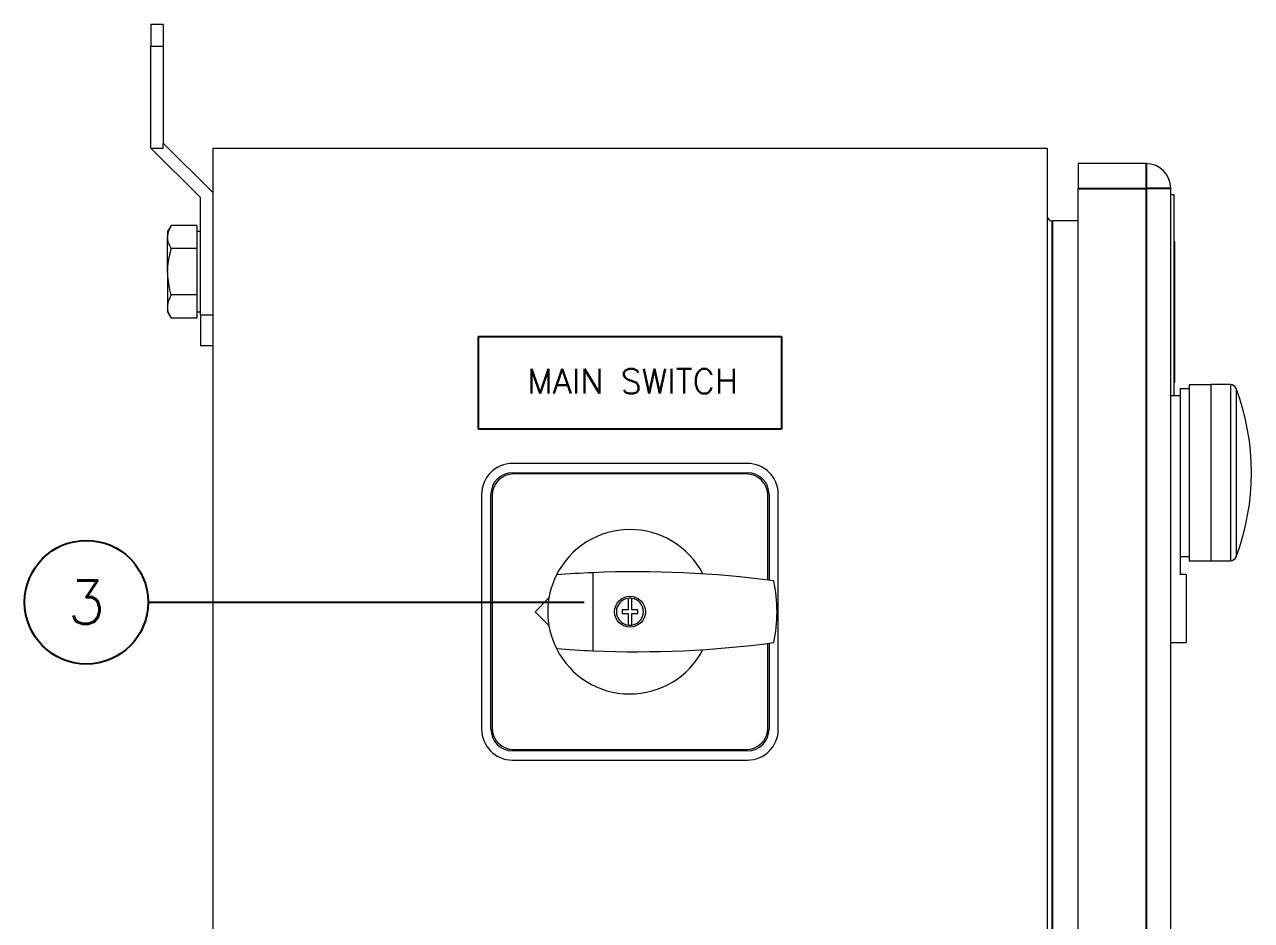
# Model space of a CAD drawing. Extents: x 4137 to 28680, y 2446 to 6814.
# Drawn here: x 14518.8 to 14768.9, y 3251.9 to 3434.5 of the extents above; entities that cross this region are included whole.
import ezdxf
from ezdxf.enums import TextEntityAlignment as Align

# ---------------------------------------------------------------- set-up
doc = ezdxf.new("R2010")
doc.units = 0
doc.header["$LTSCALE"] = 0.5
doc.layers.get('0').update_dxf_attribs({"linetype": 'CONTINUOUS'})
doc.layers.add('DIM', color=5, linetype='CONTINUOUS')
doc.layers.add('VOL', color=2, linetype='CONTINUOUS')
doc.styles.get("Standard").update_dxf_attribs({"font": 'simplex.shx'})

msp = doc.modelspace()

# ---------------------------------------------------------------- linework, layer by layer
at = {"color": 7, "linetype": 'Continuous', "lineweight": 15}
for p, q in [((14547.1, 3434.49), (14544.58, 3434.49)), ((14544.58, 3434.49), (14544.58, 3430.07)), ((14547.1, 3434.49), (14544.58, 3434.49)), ((14544.58, 3434.49), (14544.58, 3430.07)), ((14547.1, 3434.49), (14547.1, 3430.07)), ((14547.1, 3434.49), (14547.1, 3430.07)), ((14544.58, 3430.07), (14547.1, 3430.07)), ((14544.58, 3409.29), (14544.58, 3430.07)), ((14544.58, 3430.07), (14547.1, 3430.07)), ((14544.58, 3409.29), (14544.58, 3430.07)), ((14547.1, 3430.07), (14547.1, 3410.34)), ((14547.1, 3430.07), (14547.1, 3410.34)), ((14554.66, 3399.21), (14544.58, 3409.29)), ((14544.58, 3409.29), (14547.1, 3409.29)), ((14554.66, 3399.21), (14544.58, 3409.29)), ((14544.58, 3409.29), (14547.1, 3409.29)), ((14547.1, 3409.29), (14547.1, 3410.34)), ((14547.1, 3410.34), (14557.18, 3400.26)), ((14547.1, 3409.29), (14547.1, 3410.34)), ((14547.1, 3410.34), (14557.18, 3400.26)), ((14557.18, 3409.29), (14727.28, 3409.29)), ((14557.18, 3409.29), (14557.18, 3031.29)), ((14557.18, 3409.29), (14727.28, 3409.29)), ((14557.18, 3409.29), (14557.18, 3031.29)), ((14727.28, 3409.29), (14727.28, 3031.29)), ((14727.28, 3409.29), (14727.28, 3031.29)), ((14733.58, 3406.14), (14733.58, 3401.1)), ((14747.44, 3406.14), (14733.58, 3406.14)), ((14733.58, 3406.14), (14733.58, 3401.1)), ((14747.44, 3406.14), (14733.58, 3406.14)), ((14554.66, 3375.27), (14554.66, 3399.21)), ((14554.66, 3375.27), (14554.66, 3399.21)), ((14733.58, 3039.48), (14733.58, 3401.1)), ((14733.58, 3039.48), (14733.58, 3401.1)), ((14752.48, 3039.48), (14752.48, 3401.1)), ((14752.48, 3039.48), (14752.48, 3401.1)), ((14752.48, 3399.84), (14753.11, 3399.84)), ((14752.48, 3399.84), (14753.11, 3399.84)), ((14753.11, 3399.84), (14753.11, 3358.89)), ((14753.11, 3399.84), (14753.11, 3358.89)), ((14733.58, 3394.49), (14728.29, 3394.49)), ((14733.58, 3394.49), (14728.29, 3394.49)), ((14548.72, 3393.55), (14547.98, 3392.28)), ((14548.72, 3393.55), (14547.98, 3392.28)), ((14547.98, 3392.28), (14547.98, 3391.19)), ((14547.98, 3392.28), (14547.98, 3391.19)), ((14553.91, 3393.55), (14548.72, 3393.55)), ((14553.91, 3393.55), (14548.72, 3393.55)), ((14553.91, 3393.55), (14553.91, 3391.19)), ((14553.91, 3393.55), (14553.91, 3391.19)), ((14554.66, 3392.28), (14553.91, 3392.28)), ((14554.66, 3392.28), (14553.91, 3392.28)), ((14547.98, 3384.09), (14547.98, 3391.19)), ((14547.98, 3384.09), (14547.98, 3391.19)), ((14553.91, 3391.19), (14553.91, 3388.82)), ((14553.91, 3391.19), (14553.91, 3388.82)), ((14753.24, 3390.27), (14753.11, 3390.27)), ((14753.24, 3390.27), (14753.11, 3390.27)), ((14753.24, 3390.27), (14753.24, 3361.54)), ((14753.24, 3390.27), (14753.24, 3361.54)), ((14553.91, 3388.82), (14548.72, 3388.82)), ((14553.91, 3388.82), (14548.72, 3388.82)), ((14553.91, 3388.82), (14553.91, 3384.09)), ((14553.91, 3388.82), (14553.91, 3384.09)), ((14547.98, 3384.09), (14547.98, 3377)), ((14547.98, 3384.09), (14547.98, 3377)), ((14553.91, 3384.09), (14553.91, 3379.36)), ((14553.91, 3384.09), (14553.91, 3379.36)), ((14553.91, 3379.36), (14548.72, 3379.36)), ((14553.91, 3379.36), (14548.72, 3379.36)), ((14553.91, 3379.36), (14553.91, 3377)), ((14553.91, 3379.36), (14553.91, 3377)), ((14547.98, 3377), (14547.98, 3375.9)), ((14547.98, 3377), (14547.98, 3375.9)), ((14553.91, 3377), (14553.91, 3374.64)), ((14553.91, 3377), (14553.91, 3374.64)), ((14547.98, 3375.9), (14548.72, 3374.64)), ((14547.98, 3375.9), (14548.72, 3374.64)), ((14553.91, 3374.64), (14548.72, 3374.64)), ((14553.91, 3374.64), (14548.72, 3374.64)), ((14553.91, 3375.9), (14554.66, 3375.9)), ((14553.91, 3375.9), (14554.66, 3375.9)), ((14557.18, 3375.27), (14554.66, 3375.27)), ((14554.66, 3375.27), (14554.66, 3368.97)), ((14557.18, 3375.27), (14554.66, 3375.27)), ((14554.66, 3375.27), (14554.66, 3368.97)), ((14557.18, 3368.97), (14554.66, 3368.97)), ((14557.18, 3368.97), (14554.66, 3368.97)), ((14753.24, 3361.54), (14753.11, 3361.54)), ((14753.24, 3361.54), (14753.11, 3361.54)), ((14756.26, 3360.25), (14754.37, 3360.25)), ((14754.37, 3360.25), (14754.37, 3358.89)), ((14756.26, 3360.25), (14754.37, 3360.25)), ((14754.37, 3360.25), (14754.37, 3358.89)), ((14760.67, 3361.08), (14756.26, 3361.08)), ((14756.26, 3361.08), (14756.26, 3325.2)), ((14760.67, 3361.08), (14756.26, 3361.08)), ((14756.26, 3361.08), (14756.26, 3325.2)), ((14764.64, 3361.1), (14760.67, 3361.1)), ((14760.67, 3361.1), (14760.67, 3325.19)), ((14764.64, 3361.1), (14760.67, 3361.1)), ((14760.67, 3361.1), (14760.67, 3325.19)), ((14752.48, 3358.89), (14754.37, 3358.89)), ((14752.48, 3358.89), (14754.37, 3358.89)), ((14754.37, 3358.89), (14754.37, 3322.35)), ((14754.37, 3358.89), (14754.37, 3322.35)), ((14666.17, 3345.03), (14618.29, 3345.03)), ((14666.17, 3345.03), (14618.29, 3345.03)), ((14618.29, 3343.14), (14666.17, 3343.14)), ((14618.29, 3343.14), (14666.17, 3343.14)), ((14665.92, 3342.89), (14618.54, 3342.89)), ((14665.92, 3342.89), (14618.54, 3342.89)), ((14611.99, 3338.73), (14611.99, 3290.85)), ((14611.99, 3338.73), (14611.99, 3290.85)), ((14613.88, 3290.85), (14613.88, 3338.73)), ((14613.88, 3290.85), (14613.88, 3338.73)), ((14614.13, 3338.48), (14614.13, 3291.1)), ((14614.13, 3338.48), (14614.13, 3291.1)), ((14670.33, 3321.25), (14670.33, 3338.48)), ((14670.33, 3321.25), (14670.33, 3338.48)), ((14670.58, 3338.73), (14670.58, 3321.21)), ((14670.58, 3338.73), (14670.58, 3321.21)), ((14672.47, 3290.85), (14672.47, 3338.73)), ((14672.47, 3290.85), (14672.47, 3338.73)), ((14754.37, 3326.04), (14756.26, 3326.04)), ((14754.37, 3326.04), (14756.26, 3326.04)), ((14756.26, 3325.2), (14760.67, 3325.2)), ((14756.26, 3325.2), (14760.67, 3325.2)), ((14760.67, 3325.19), (14764.64, 3325.19)), ((14760.67, 3325.19), (14764.64, 3325.19)), ((14634.67, 3322.75), (14634.67, 3306.83)), ((14634.67, 3322.75), (14634.67, 3306.83)), ((14755.63, 3322.35), (14754.37, 3322.35)), ((14755.63, 3322.35), (14754.37, 3322.35)), ((14755.63, 3322.35), (14755.63, 3308.49)), ((14755.63, 3322.35), (14755.63, 3308.49)), ((14625.71, 3317.62), (14622.89, 3314.79)), ((14625.71, 3317.62), (14622.89, 3314.79)), ((14641.84, 3317.52), (14641.84, 3315.19)), ((14641.84, 3317.52), (14641.84, 3315.19)), ((14642.63, 3315.19), (14642.63, 3317.52)), ((14642.63, 3315.19), (14642.63, 3317.52)), ((14622.89, 3314.79), (14625.71, 3311.97)), ((14622.89, 3314.79), (14625.71, 3311.97)), ((14641.84, 3315.19), (14640.66, 3315.19)), ((14640.66, 3315.19), (14640.66, 3314.4)), ((14641.84, 3315.19), (14640.66, 3315.19)), ((14640.66, 3315.19), (14640.66, 3314.4)), ((14640.66, 3314.4), (14641.84, 3314.4)), ((14640.66, 3314.4), (14641.84, 3314.4)), ((14641.84, 3314.4), (14641.84, 3312.06)), ((14641.84, 3314.4), (14641.84, 3312.06)), ((14643.81, 3315.19), (14642.63, 3315.19)), ((14643.81, 3315.19), (14642.63, 3315.19)), ((14642.63, 3312.06), (14642.63, 3314.4)), ((14642.63, 3314.4), (14643.81, 3314.4)), ((14642.63, 3312.06), (14642.63, 3314.4)), ((14642.63, 3314.4), (14643.81, 3314.4)), ((14643.81, 3314.4), (14643.81, 3315.19)), ((14643.81, 3314.4), (14643.81, 3315.19)), ((14670.33, 3291.1), (14670.33, 3308.34)), ((14670.33, 3291.1), (14670.33, 3308.34)), ((14670.58, 3308.37), (14670.58, 3290.85)), ((14670.58, 3308.37), (14670.58, 3290.85)), ((14752.48, 3308.49), (14755.63, 3308.49)), ((14752.48, 3308.49), (14755.63, 3308.49)), ((14618.54, 3286.69), (14665.92, 3286.69)), ((14618.54, 3286.69), (14665.92, 3286.69)), ((14666.17, 3286.44), (14618.29, 3286.44)), ((14666.17, 3286.44), (14618.29, 3286.44)), ((14618.29, 3284.55), (14666.17, 3284.55)), ((14618.29, 3284.55), (14666.17, 3284.55))]:
    msp.add_line(p, q, dxfattribs=at)
for p, q in [((14611.36, 3370.89), (14673.1, 3370.89)), ((14611.36, 3351.99), (14611.36, 3370.89)), ((14611.36, 3370.89), (14673.1, 3370.89)), ((14611.36, 3351.99), (14611.36, 3370.89)), ((14673.1, 3370.89), (14673.1, 3351.99)), ((14673.1, 3370.89), (14673.1, 3351.99)), ((14673.1, 3351.99), (14611.36, 3351.99)), ((14673.1, 3351.99), (14611.36, 3351.99))]:
    msp.add_line(p, q)
at = {"color": 8, "linetype": 'Continuous', "lineweight": 15}
for p, q in [((14765.81, 3360.28), (14765.81, 3343.14)), ((14765.81, 3360.28), (14765.81, 3343.14)), ((14765.81, 3343.14), (14765.81, 3326)), ((14765.81, 3343.14), (14765.81, 3326))]:
    msp.add_line(p, q, dxfattribs=at)
at = {"color": 7, "linetype": 'Continuous', "lineweight": 15}
msp.add_circle((14642.23, 3314.79), 3.15, dxfattribs=at)
msp.add_circle((14642.23, 3314.79), 3.15, dxfattribs=at)
for centre, radius, start, end in [((14747.44, 3401.1), 5.04, 360, 90), ((14747.44, 3401.1), 5.04, 360, 90), ((14728.29, 3395.5), 1.01, 180, 270), ((14728.29, 3395.5), 1.01, 180, 270), ((14764.63, 3359.84), 1.26, 20.5835, 90.0187), ((14764.63, 3359.84), 1.26, 20.5835, 90.0187), ((14720.18, 3343.14), 48.75, 339.4165, 20.5835), ((14720.18, 3343.14), 48.75, 339.4165, 20.5835), ((14618.29, 3338.73), 6.3, 90, 180), ((14618.29, 3338.73), 6.3, 90, 180), ((14666.17, 3338.73), 6.3, 0, 90), ((14666.17, 3338.73), 6.3, 0, 90), ((14618.29, 3338.73), 4.41, 90, 180), ((14618.29, 3338.73), 4.41, 90, 180), ((14618.54, 3338.48), 4.41, 90, 180), ((14618.54, 3338.48), 4.41, 90, 180), ((14665.92, 3338.48), 4.41, 360, 90), ((14665.92, 3338.48), 4.41, 360, 90), ((14666.17, 3338.73), 4.41, 0, 90), ((14666.17, 3338.73), 4.41, 0, 90), ((14642.23, 3314.79), 16.76, 27.4259, 153.3488), ((14642.23, 3314.79), 16.76, 27.4259, 153.3488), ((14764.63, 3326.45), 1.26, 270.0187, 339.4165), ((14764.63, 3326.45), 1.26, 270.0187, 339.4165), ((14642.23, 3314.79), 16.76, 153.3488, 206.6512), ((14642.23, 3314.79), 16.76, 153.3488, 206.6512), ((14643.6, 3111.81), 211.13, 92.4247, 94.4414), ((14643.6, 3111.81), 211.13, 92.4247, 94.4414), ((14643.6, 3111.81), 211.13, 82.3952, 92.4247), ((14643.6, 3111.81), 211.13, 82.3952, 92.4247), ((14641.98, 3314.79), 30.23, 347.9819, 12.0181), ((14641.98, 3314.79), 30.23, 347.9819, 12.0181), ((14642.23, 3314.79), 2.76, 98.2132, 261.7868), ((14642.23, 3314.79), 2.76, 98.2132, 261.7868), ((14642.23, 3314.79), 2.76, 81.7868, 98.2132), ((14642.23, 3314.79), 2.76, 81.7868, 98.2132), ((14642.23, 3314.79), 2.76, 278.2132, 81.7868), ((14642.23, 3314.79), 2.76, 278.2132, 81.7868), ((14642.23, 3314.79), 2.76, 261.7868, 278.2132), ((14642.23, 3314.79), 2.76, 261.7868, 278.2132), ((14643.6, 3517.77), 211.13, 265.5586, 267.5753), ((14642.23, 3314.79), 16.76, 206.6512, 332.5741), ((14643.6, 3517.77), 211.13, 265.5586, 267.5753), ((14642.23, 3314.79), 16.76, 206.6512, 332.5741), ((14643.6, 3517.77), 211.13, 267.5753, 277.6048), ((14643.6, 3517.77), 211.13, 267.5753, 277.6048), ((14618.29, 3290.85), 6.3, 180, 270), ((14618.29, 3290.85), 6.3, 180, 270), ((14618.29, 3290.85), 4.41, 180, 270), ((14618.29, 3290.85), 4.41, 180, 270), ((14618.54, 3291.1), 4.41, 180, 270), ((14618.54, 3291.1), 4.41, 180, 270), ((14665.92, 3291.1), 4.41, 270, 0), ((14665.92, 3291.1), 4.41, 270, 0), ((14666.17, 3290.85), 4.41, 270, 0), ((14666.17, 3290.85), 6.3, 270, 0), ((14666.17, 3290.85), 4.41, 270, 0), ((14666.17, 3290.85), 6.3, 270, 0)]:
    msp.add_arc(centre, radius, start, end, dxfattribs=at)
for points, knots in [([(14547.98, 3391.19), (14547.99, 3391.24), (14548, 3392.04), (14548.37, 3392.82), (14548.72, 3393.55)], [0, 0, 0, 0, 0.070217, 1, 1, 1, 1]), ([(14547.98, 3391.19), (14547.99, 3391.24), (14548, 3392.04), (14548.37, 3392.82), (14548.72, 3393.55)], [0, 0, 0, 0, 0.070217, 1, 1, 1, 1]), ([(14548.72, 3388.82), (14548.51, 3389.21), (14548.1, 3389.98), (14548.02, 3390.78), (14547.98, 3391.19)], [0, 0, 0, 0, 0.49546, 1, 1, 1, 1]), ([(14548.72, 3388.82), (14548.51, 3389.21), (14548.1, 3389.98), (14548.02, 3390.78), (14547.98, 3391.19)], [0, 0, 0, 0, 0.49546, 1, 1, 1, 1]), ([(14547.98, 3384.09), (14547.99, 3384.48), (14548.03, 3386.08), (14548.42, 3387.64), (14548.72, 3388.82)], [0, 0, 0, 0, 0.241853, 1, 1, 1, 1]), ([(14547.98, 3384.09), (14547.99, 3384.48), (14548.03, 3386.08), (14548.42, 3387.64), (14548.72, 3388.82)], [0, 0, 0, 0, 0.241853, 1, 1, 1, 1]), ([(14548.72, 3379.36), (14548.62, 3379.71), (14548.19, 3381.25), (14548.07, 3382.85), (14547.98, 3384.09)], [0, 0, 0, 0, 0.223714, 1, 1, 1, 1]), ([(14548.72, 3379.36), (14548.62, 3379.71), (14548.19, 3381.25), (14548.07, 3382.85), (14547.98, 3384.09)], [0, 0, 0, 0, 0.223714, 1, 1, 1, 1]), ([(14547.98, 3377), (14547.99, 3377.06), (14548, 3377.85), (14548.37, 3378.64), (14548.72, 3379.36)], [0, 0, 0, 0, 0.070213, 1, 1, 1, 1]), ([(14547.98, 3377), (14547.99, 3377.06), (14548, 3377.85), (14548.37, 3378.64), (14548.72, 3379.36)], [0, 0, 0, 0, 0.070213, 1, 1, 1, 1]), ([(14548.72, 3374.64), (14548.51, 3375.02), (14548.1, 3375.79), (14548.02, 3376.6), (14547.98, 3377)], [0, 0, 0, 0, 0.495459, 1, 1, 1, 1]), ([(14548.72, 3374.64), (14548.51, 3375.02), (14548.1, 3375.79), (14548.02, 3376.6), (14547.98, 3377)], [0, 0, 0, 0, 0.495459, 1, 1, 1, 1])]:
    msp.add_open_spline(points, degree=3, knots=knots, dxfattribs=at)
at = {"color": 8, "linetype": 'Continuous', "lineweight": 15}
for points, knots in [([(14764.63, 3361.1), (14764.63, 3361.03), (14764.63, 3360.9), (14764.63, 3359.83), (14764.63, 3358.17), (14764.63, 3355.92), (14764.63, 3353.18), (14764.63, 3350.06), (14764.63, 3346.67), (14764.63, 3344.32), (14764.63, 3343.14)], [0, 0, 0, 0, 0.125, 0.2499998, 0.3749999, 0.4999999, 0.6249997, 0.75, 0.8750005, 1, 1, 1, 1]), ([(14764.63, 3361.1), (14764.63, 3361.03), (14764.63, 3360.9), (14764.63, 3359.83), (14764.63, 3358.17), (14764.63, 3355.92), (14764.63, 3353.18), (14764.63, 3350.06), (14764.63, 3346.67), (14764.63, 3344.32), (14764.63, 3343.14)], [0, 0, 0, 0, 0.125, 0.2499998, 0.3749999, 0.4999999, 0.6249997, 0.75, 0.8750005, 1, 1, 1, 1]), ([(14764.63, 3343.14), (14764.63, 3341.97), (14764.63, 3339.62), (14764.63, 3336.23), (14764.63, 3333.1), (14764.63, 3330.37), (14764.63, 3328.12), (14764.63, 3326.46), (14764.63, 3325.39), (14764.63, 3325.25), (14764.63, 3325.19)], [0, 0, 0, 0, 0.125, 0.25, 0.375, 0.5, 0.625, 0.75, 0.875, 1, 1, 1, 1]), ([(14764.63, 3343.14), (14764.63, 3341.97), (14764.63, 3339.62), (14764.63, 3336.23), (14764.63, 3333.1), (14764.63, 3330.37), (14764.63, 3328.12), (14764.63, 3326.46), (14764.63, 3325.39), (14764.63, 3325.25), (14764.63, 3325.19)], [0, 0, 0, 0, 0.125, 0.25, 0.375, 0.5, 0.625, 0.75, 0.875, 1, 1, 1, 1])]:
    msp.add_open_spline(points, degree=3, knots=knots, dxfattribs=at)
at = {"layer": 'DIM'}
msp.add_line((14544.01, 3316.73), (14632.9, 3316.73), dxfattribs=at)
msp.add_line((14544.01, 3316.73), (14632.9, 3316.73), dxfattribs=at)
msp.add_circle((14531.41, 3316.73), 12.6, dxfattribs=at)
msp.add_circle((14531.41, 3316.73), 12.6, dxfattribs=at)
at = {"layer": 'VOL'}
for p, q in [((14747.44, 3406.14), (14747.44, 3401.1)), ((14747.44, 3406.14), (14747.44, 3401.1)), ((14733.58, 3401.1), (14747.44, 3401.1)), ((14733.58, 3401.1), (14747.44, 3401.1)), ((14747.44, 3401.1), (14747.44, 3039.48)), ((14752.48, 3401.1), (14747.44, 3401.1)), ((14747.44, 3401.1), (14747.44, 3039.48)), ((14752.48, 3401.1), (14747.44, 3401.1)), ((14728.29, 3394.49), (14728.29, 3046.1)), ((14728.29, 3394.49), (14728.29, 3046.1))]:
    msp.add_line(p, q, dxfattribs=at)

# ---------------------------------------------------------------- texts
msp.add_text('MAIN SWITCH', height=5.04).set_placement((14642.79, 3359.27), align=Align.CENTER)
msp.add_text('MAIN SWITCH', height=5.04).set_placement((14642.79, 3359.27), align=Align.CENTER)
at = {"layer": 'DIM'}
msp.add_text('3', height=8.82, dxfattribs=at).set_placement((14531.41, 3316.73), align=Align.MIDDLE)
msp.add_text('3', height=8.82, dxfattribs=at).set_placement((14531.41, 3316.73), align=Align.MIDDLE)

doc.saveas('drawing.dxf')
